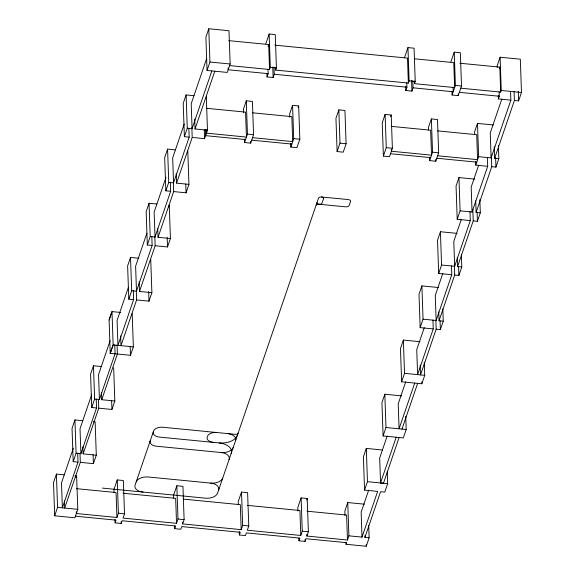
<?xml version="1.0" encoding="UTF-8"?>
<svg xmlns="http://www.w3.org/2000/svg" width="575" height="575" viewBox="0 0 575 575"><rect width="100%" height="100%" fill="white"/><g stroke="black" fill="none" stroke-linecap="round" stroke-linejoin="round"><path stroke-width="0.86" d="M150.053 441.543C149.96 444.662 153.654 445.956 156.22 446.193L221.044 452.525A10.314 6.095 -2 0 0 233.206 447.487M150.053 441.528L150.19 440.939M323.524 198.742L322.086 202.982A2.58 1.524 -2 0 1 319.125 204.247A2.58 1.524 -2 0 1 317.005 202.587M64.307 474.864L56.4 474.088L53.518 482.526L54.675 515.804L74.908 517.78L77.797 509.335L76.612 476.064L74.851 475.892M82.836 420.699L74.93 419.923L72.04 428.382L73.205 461.653L78.006 462.12L77.697 453.208M101.365 366.534L93.459 365.757L90.57 374.217L91.734 407.488L96.535 407.955L96.226 399.043M130.166 346.524L130.475 355.285L110.235 353.323L109.106 320.031L111.988 311.607L120.772 312.469M138.424 258.204L130.518 257.428L127.628 265.887L128.793 299.158L133.594 299.625L133.285 290.713M156.961 204.039L149.047 203.263L146.158 211.722L147.322 244.993L152.123 245.46L151.814 236.548M175.49 149.874L167.577 149.097L164.687 157.557L165.852 190.828L170.653 191.295L170.344 182.383M194.019 95.709L186.113 94.933L183.217 103.392L184.381 136.663L189.182 137.13L188.873 128.218M208.775 28.75L205.893 37.174L207.057 70.452L227.262 72.421L230.144 63.998L228.979 30.727L208.775 28.75L209.94 62.021L207.057 70.452M73.37 448.169L61.496 482.878L62.366 507.833L78.006 462.12M91.612 394.853L80.026 428.713L80.895 453.668L76.094 453.193L73.205 461.653M110.141 340.688L98.555 374.548L99.425 399.503L94.623 399.028L91.734 407.488M128.376 287.371L117.084 320.383L117.954 345.338L133.594 299.625M146.905 233.206L135.614 266.218L136.483 291.173L131.682 290.698L128.793 299.158M166.017 177.344L154.143 212.053L155.013 237.008L150.212 236.541L147.322 244.993M184.259 124.028L172.673 157.888L173.549 182.843L168.741 182.376L165.852 190.828M206.597 58.715L191.202 103.723L192.079 128.678L187.27 128.211L184.381 136.663M54.675 515.804L57.565 507.358L56.4 474.088M110.235 353.323L113.153 344.863L111.988 311.607L109.07 320.045M80.895 453.668L96.535 407.955M99.425 399.503L115.065 353.79L114.756 344.878M136.483 291.173L152.123 245.46M155.013 237.008L170.653 191.295M173.549 182.843L189.182 137.13M192.079 128.678L211.83 70.933M93.38 421.727L95.141 421.899L96.298 455.17L83.123 453.883L98.756 408.171L98.447 399.258M80.011 453.438L80.32 462.35L64.68 508.056L64.436 500.926M113.67 367.734L114.827 401.005L101.739 399.726L117.379 354.02L117.07 345.108M136.304 291.007L136.613 299.92L120.98 345.632L120.635 335.829M150.729 259.404L151.886 292.675L139.509 291.467L155.142 245.755L154.833 236.842M168.676 206.928L169.258 205.239L170.416 238.51L158.039 237.303L173.672 191.59L173.362 182.678M187.788 151.074L188.945 184.345L176.568 183.138L192.201 137.425L191.863 127.621M206.317 96.909L207.474 130.18L195.047 128.965L214.798 71.221M76.058 477.753L76.633 476.064M80.32 462.35L93.409 463.63L96.298 455.17M98.756 408.171L111.938 409.465L114.827 401.005M130.468 355.3L133.357 346.84M136.613 299.92L148.997 301.135L151.886 292.675M155.142 245.755L167.526 246.97L170.416 238.51M173.672 191.59L186.056 192.805L188.945 184.345M192.201 137.425L204.585 138.64L207.474 130.18M244.447 139.028L244.569 142.528L250.686 143.125L253.568 134.701L252.403 101.43L246.294 100.833L243.412 109.257L243.534 112.757M265.851 43.657L269.143 34.026L275.26 34.622L276.417 67.9L275.669 70.1L408.365 83.066L409.12 80.867L407.955 47.596L414.072 48.192L415.229 81.463L414.482 83.663L454.638 87.587L453.768 62.632L414.503 58.794M364.457 504.189L347.746 502.557L348.903 535.835L347.473 540.026L306.906 536.058L308.38 531.76L307.215 498.489L301.106 497.893L302.263 531.163L300.797 535.462L247.3 530.236L248.774 525.938L247.609 492.667L241.5 492.071L242.657 525.342L241.191 529.64L182.642 523.918L184.115 519.62L182.951 486.349L176.841 485.746L177.998 519.024L176.532 523.315L123.036 518.089L124.509 513.791L123.345 480.52L117.235 479.924L113.936 489.555L114.03 492.178M268.115 46.208L268.683 44.548L228.728 40.638M244.569 142.528L247.451 134.104L246.294 100.833M273.995 67.124L274.246 74.254L273.125 77.524L267.016 76.928L268.13 73.657L267.979 69.201M229.597 65.593L269.553 69.503L270.308 67.304L269.143 34.026M368.704 525.55L369.136 537.812L366.246 546.25L346.021 544.273L346.567 542.678L306.001 538.71L305.081 541.391L298.971 540.795L299.891 538.114L246.395 532.888L245.475 535.569L239.365 534.973L240.285 532.292L181.736 526.571L180.816 529.252L174.707 528.648L175.627 525.967L122.13 520.742L121.21 523.423L115.101 522.826L116.021 520.145L75.454 516.185M76.302 511.743L76.36 513.525L116.926 517.493L118.392 513.195L117.235 479.924M152.325 434.714L135.089 485.077A10.314 6.095 -2 0 0 143.132 492.085M290.72 143.549L290.842 147.049L296.952 147.646L299.834 139.222L298.677 105.951L292.56 105.354L289.678 113.778L289.8 117.278M298.102 107.633L298.677 105.951M290.842 147.049L293.724 138.625L292.56 105.354M176.841 485.746L173.542 495.377L173.636 498.007M338.833 109.875L335.951 118.299L337.115 151.57L343.225 152.174L346.107 143.743L344.942 110.472L338.833 109.875L339.998 143.146L337.115 151.57M323.553 198.641A2.58 1.524 -2 0 0 321.425 196.981A2.58 1.524 -2 0 0 318.471 198.246L217.587 493.142A10.314 6.095 -2 0 1 205.426 498.173L102.429 488.103M241.5 492.071L238.201 501.695L238.294 504.325M385.106 114.396L382.224 122.82L383.381 156.098L389.498 156.695L392.38 148.264L391.216 114.993L385.106 114.396L386.263 147.667L383.381 156.098M404.663 57.22L407.955 47.596M390.641 116.682L391.216 114.993M412.807 80.687L413.058 87.817L411.937 91.094L405.828 90.498L406.942 87.22L406.791 82.764M301.106 497.893L297.807 507.524L297.929 511.024M429.532 157.112L429.654 160.619L435.771 161.216L438.653 152.792L437.489 119.514L431.372 118.917L428.49 127.341L428.583 129.972M450.937 61.741L454.228 52.117L460.338 52.713L461.502 85.984L458.21 95.615L452.094 95.019L451.972 91.511M306.669 500.092L307.215 498.489M429.654 160.619L432.537 152.188L431.372 118.917M452.094 95.019L455.393 85.388L454.228 52.117M347.746 502.557L344.856 511.003L345.007 515.38M382.296 449.988L366.297 448.399L363.407 456.852L364.564 490.123L377.653 491.402L362.02 537.115L348.903 535.835M401.522 395.866L384.826 394.234L381.937 402.687L383.094 435.958L403.305 437.934L406.194 429.482L405.734 416.343M420.052 341.701L403.355 340.069L400.466 348.522L401.623 381.793L421.834 383.769L424.724 375.317L424.264 362.178M438.581 287.536L421.885 285.904L418.995 294.357L420.152 327.628L433.241 328.907L432.932 319.995M457.111 233.371L440.414 231.739L437.525 240.192L438.682 273.463L451.77 274.742L451.461 265.83M474.756 179.12L458.943 177.574L456.054 186.027L457.211 219.298L470.3 220.577L469.991 211.665M493.285 124.955L477.473 123.409L474.583 131.862L474.677 134.493M498.381 145.518L498.841 158.657L494.644 158.247L514.402 100.503L518.6 100.913L521.482 92.467L520.325 59.196L500.092 57.22L497.202 65.658L497.267 67.412M499.265 68.799L499.833 67.131L459.878 63.228M364.564 490.123L367.461 481.67L366.297 448.399M383.094 435.958L385.99 427.505L384.826 394.234M401.623 381.793L404.52 373.34L403.355 340.069M420.152 327.628L423.049 319.175L421.885 285.904M438.682 273.463L441.578 265.01L440.414 231.739M457.211 219.298L460.108 210.845L458.943 177.574M487.384 157.392L487.693 166.304L475.741 165.14L478.637 156.68L477.473 123.409M510.557 91.245L510.866 100.158L498.367 98.936L499.287 96.248L499.129 91.792M460.747 88.183L500.71 92.086L501.256 90.491L500.092 57.22M478.716 165.054L471.191 187.062L472.061 212.017L460.108 210.845M501.86 98.979L490.245 132.947L491.115 157.902L478.637 156.68M368.676 490.152L361.15 512.16L362.02 537.115M387.205 435.987L379.68 457.995L380.549 482.95M405.734 381.822L398.209 403.83L399.079 428.785L414.712 383.072M424.264 327.657L416.738 349.665L417.608 374.62L433.241 328.907M442.793 273.492L435.268 295.5L436.137 320.455L423.049 319.175M461.323 219.327L453.797 241.335L454.667 266.29L441.578 265.01M472.061 212.017L487.693 166.304M491.115 157.902L510.866 100.158M396.182 437.237L380.535 482.978L383.46 483.266L399.107 437.525M436.137 320.455L451.77 274.742M454.667 266.29L470.3 220.577M369.136 537.812L364.938 537.402L380.578 491.69L384.776 492.099L387.665 483.647L387.234 471.385M401.997 429.072L417.637 383.36M435.85 320.282L436.166 329.195L420.526 374.907L420.181 365.103M442.829 308.89L443.253 321.152L439.056 320.742L454.696 275.03L454.379 266.117M461.358 254.725L461.783 266.987L457.585 266.577L473.225 220.865L472.815 209.278M479.852 199.683L480.312 212.822L476.114 212.412L491.754 166.7L491.345 155.113M436.166 329.195L440.364 329.604L443.253 321.152M454.696 275.03L458.893 275.439L461.783 266.987M473.225 220.865L477.423 221.274L480.312 212.822M491.754 166.7L495.952 167.109L498.841 158.657M152.389 434.527L153.597 431.013A7.734 4.571 -2 0 1 162.718 427.239L235.103 434.319A2.58 1.524 -2 0 0 236.814 434.132L237.116 434.017A2.58 1.524 -2 0 0 238.143 433.061M110.242 353.302L113.146 344.885L133.378 346.862M237.346 435.383C234.255 441.995 225.688 443.418 219.104 442.93L159.347 437.086A7.734 4.571 -2 0 1 153.317 431.832M316.214 205.11A2.58 1.524 -2 0 1 319.039 204.24L319.218 204.247M321.511 196.988L348.091 199.539A3.098 1.826 -2 0 1 350.506 201.645L349.248 205.325A3.098 1.826 -2 0 1 345.597 206.835L319.039 204.233M274.793 45.145L407.495 58.111L408.365 83.066M270.308 67.304L276.417 67.9M409.12 80.867L415.229 81.463M455.393 85.388L461.502 85.984M209.94 62.021L230.144 63.998M501.256 90.491L521.482 92.467M268.13 73.657L228.174 69.755L228.117 67.972M274.246 74.254L406.942 87.22M413.058 87.817L453.215 91.748L453.057 87.285M459.332 92.345L499.287 96.248M206.497 108.301L245.568 112.118L246.438 137.073L206.482 133.17L206.353 129.605M252.569 112.808L291.834 116.646L292.711 141.601L252.547 137.677M391.381 126.371L430.646 130.209L431.523 155.164L391.359 151.239L391.302 149.457M437.647 130.892L476.718 134.708L477.588 159.663L437.632 155.76M247.451 134.104L253.568 134.701M293.724 138.625L299.834 139.222M339.998 143.146L346.107 143.743M386.263 147.667L392.38 148.264M432.537 152.188L438.653 152.792M245.59 139.56L205.634 135.657L205.412 129.418M251.699 140.156L291.856 144.081M390.511 153.719L430.675 157.643M436.784 158.24L476.74 162.15M404.52 373.34L424.724 375.317M385.99 427.505L406.194 429.482M367.461 481.67L387.665 483.647M222.748 478.055A10.314 6.095 -2 0 1 210.587 483.086L148.292 476.998A10.314 6.088 -2 0 0 136.138 482.022M76.374 488.657L116.057 492.538L116.926 517.493M123.057 493.221L175.662 498.36L176.532 523.315M183.547 499.136L240.321 504.685L241.191 529.64M247.322 505.368L299.927 510.507L300.797 535.462M306.921 511.189L346.603 515.071L347.473 540.026M57.565 507.358L77.797 509.335M118.392 513.195L124.509 513.791M177.998 519.024L184.115 519.62M242.657 525.342L248.774 525.938M302.263 531.163L308.38 531.76M518.262 91.281L518.6 100.913M514.086 91.59L514.402 100.503M499.833 67.131L500.71 92.086M498.245 95.428L498.367 98.936M495.614 157.478L495.952 167.109M494.241 146.661L494.644 158.247M475.618 161.632L475.741 165.14M477.113 212.52L477.423 221.274M475.712 200.826L476.114 212.412M458.146 93.862L458.21 95.615M458.584 266.685L458.893 275.439M457.276 257.665L457.585 266.577M435.706 159.462L435.771 161.216M440.055 320.85L440.364 329.604M438.747 311.83L439.056 320.742M414.388 80.989L414.482 83.663M411.571 80.586L411.937 91.094M421.77 382.023L421.834 383.769M405.67 86.121L405.828 90.498M366.189 544.496L366.246 546.25M364.873 535.62L364.938 537.402M345.956 542.52L346.021 544.273M306.849 534.276L306.906 536.058M305.023 539.637L305.081 541.391M298.878 538.171L298.971 540.795M275.576 67.426L275.669 70.1M272.758 67.023L273.125 77.524M268.683 44.548L269.553 69.503M266.893 73.427L267.016 76.928M250.621 141.378L250.686 143.125M239.243 531.465L239.365 534.973M204.276 129.878L204.585 138.64M194.702 119.162L195.047 128.965M186.113 94.933L187.27 128.211M185.747 184.043L186.056 192.805M176.223 173.334L176.568 183.138M182.584 522.136L182.642 523.918M167.577 149.097L168.741 182.376M167.188 237.338L167.526 246.97M174.613 526.024L174.707 528.648M157.722 228.39L158.039 237.303M149.047 203.263L150.212 236.541M148.659 291.503L148.997 301.135M139.164 281.664L139.509 291.467M130.518 257.428L131.682 290.698M132.192 313.583L133.357 346.854M121.153 521.676L121.21 523.423M111.629 400.703L111.938 409.465M114.978 519.326L115.101 522.826M101.495 392.596L101.739 399.726M93.459 365.757L94.623 399.028M93.1 454.868L93.409 463.63M82.872 446.753L83.123 453.883M74.93 419.923L76.094 453.193M231.172 453.438A15.475 9.135 -2 0 0 231.358 450.455L231.2 449.866A15.475 9.135 -2 0 0 219.104 442.93M221.052 452.525A10.314 6.088 -2 0 1 229.087 459.526M210.587 483.086A10.314 6.095 -2 0 1 218.629 490.094M235.57 440.587A10.314 6.095 -2 0 0 235.671 438.517L235.549 438.107A10.314 6.095 -2 0 0 227.528 433.579M216.595 432.508A7.734 4.571 -2 0 0 207.474 436.281L207.194 437.101A7.734 4.571 -2 0 0 213.224 442.355"/></g></svg>
